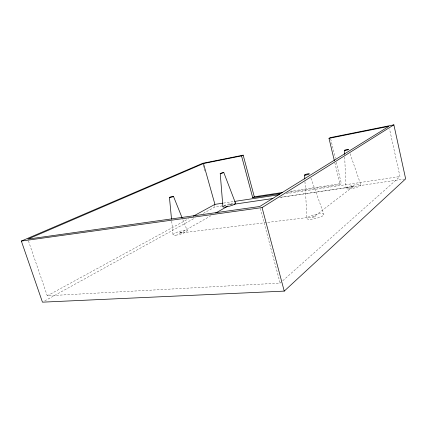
<?xml version="1.0" encoding="UTF-8"?>
<svg xmlns="http://www.w3.org/2000/svg" width="427" height="427" viewBox="0 0 427 427"><rect width="100%" height="100%" fill="white"/><g stroke="black" fill="none" stroke-linecap="round" stroke-linejoin="round"><path stroke-width="0.32" stroke-dasharray="2.13 1.6" d="M312.276 216.953L312.265 217.044A1.788 0.406 -13.6 0 0 314.822 216.783A1.788 0.406 -13.6 0 0 315.089 216.03L314.843 216.051M351.266 186.967L351.346 186.882A1.569 0.304 -13.1 0 1 353.962 186.209A1.569 0.304 -13.1 0 1 353.033 186.925L352.686 187.005M28.47 241.004L47.274 295.799L280.123 283.09L399.976 176.538L389.504 128.895M287.51 192.444L340.031 184.485L341.349 183.535L336.252 162.185M211.082 215.646L180.52 233.019L313.93 216.751L353.076 186.706L279.53 197.536M44.787 300.875L195.139 217.893M203.3 213.393L214.952 206.962L232.768 204.336M47.274 295.799L188.638 218.704M231.317 204.421C232.715 203.514 228.258 204.592 229.475 204.901M231.039 204.533L229.737 204.869M289.912 191.365L341.349 183.535M223.486 203.081L234.023 201.496M286.047 193.671L399.976 176.538M280.939 197.231L404.332 179.046M182.793 219.526L187.218 230.516M310.92 178.171L323.89 214.322M350.092 153.709L360.82 184.8M203.247 165.217L205.051 171.638M214.231 204.389L214.952 206.962M260.251 208.44L280.123 283.09M330.695 138.903L335.328 158.305M334.821 162.698L340.031 184.485M171.723 221.17L173.042 234.957M304.958 181.651L306.981 218.624M344.706 157.013L346.003 188.211M181.133 232.651A1.527 0.299 -16.5 0 1 178.833 233.153A1.527 0.299 -16.5 0 1 180.274 232.336A1.527 0.299 -16.5 0 1 181.587 232.395M223.897 205.814A6.586 1.164 -15.4 0 1 233.879 202.98M310.194 219.313A8.737 1.991 -13.6 0 0 323.863 214.866A8.737 1.991 -13.6 0 0 312.286 215.325A8.737 1.991 -13.6 0 0 310.194 219.313M349.179 188.915A7.681 1.484 -13.1 0 0 360.916 185.174A7.681 1.484 -13.1 0 0 350.257 186.049A7.681 1.484 -13.1 0 0 349.179 188.915M175.908 235.186A7.456 1.468 -16.5 0 0 187.261 230.9A7.456 1.468 -16.5 0 0 177.258 232.165A7.456 1.468 -16.5 0 0 175.908 235.186"/><path stroke-width="0.64" d="M223.796 172.551L220.231 173.49L223.796 172.551L235.603 203.38M243.182 155.15L241.522 155.898L252.715 197.712L254.3 196.788L243.182 155.15L202.708 163.29L21.35 241.068L42.454 302.161L284.238 291.113L405.65 178.849L393.87 124.839L330.386 137.606L328.998 138.348L334.362 160.776M21.35 241.068L262.061 207.602L393.87 124.839M215.71 213.02L227.276 206.449M193.308 216.158L214.925 204.373L222.825 203.183M241.522 155.898L203.482 163.536L27.824 239.115L259.739 206.508L388.938 126.317L328.998 138.348M254.3 196.788L282.658 192.47M252.715 197.712L280.945 193.436M234.679 201.4L279.461 194.664M234.113 204.223L272.949 198.507M173.458 196.324L182.057 217.695M203.482 163.536L214.925 204.373M262.061 207.602L284.238 291.113M169.46 197.53L171.531 219.2M220.231 173.49L222.899 206.673M304.6 175.049L304.814 179.009M344.429 150.373L344.594 154.355M234.845 202.974A6.586 1.164 -15.4 0 1 229.833 206.081A6.586 1.164 -15.4 0 1 223.193 206.284M305.46 175.113A2.461 0.39 -14.1 0 0 309.329 173.917A2.461 0.39 -14.1 0 0 306.143 174.253A2.461 0.39 -14.1 0 0 305.46 175.113M345.288 150.443A2.162 0.288 -13.8 0 0 348.603 149.434A2.162 0.288 -13.8 0 0 345.656 149.84A2.162 0.288 -13.8 0 0 345.288 150.443M170.229 197.514A2.092 0.288 -16.1 0 0 173.453 196.404A2.092 0.288 -16.1 0 0 170.693 196.868A2.092 0.288 -16.1 0 0 170.229 197.514"/></g></svg>
